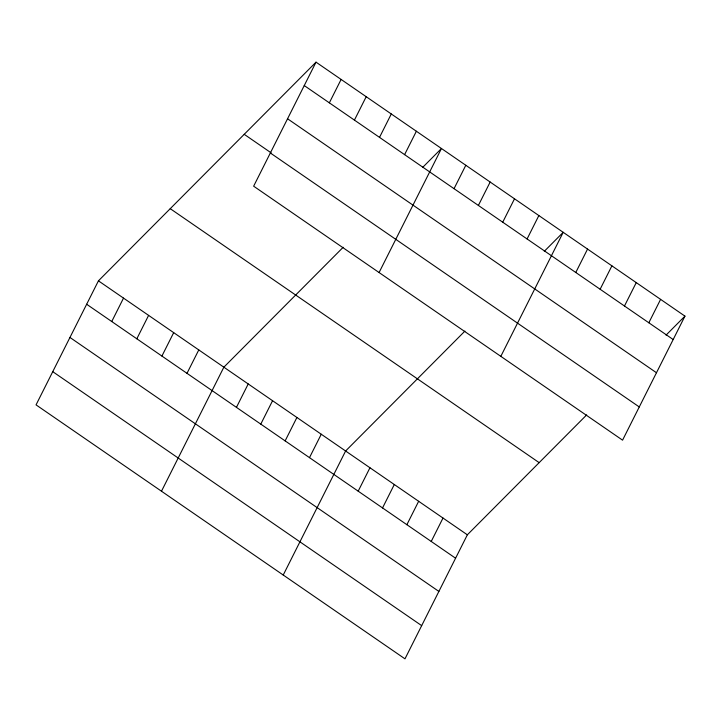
<?xml version="1.0" encoding="UTF-8"?>
<svg xmlns="http://www.w3.org/2000/svg" width="721" height="721" viewBox="0 0 721 721"><rect width="100%" height="100%" fill="white"/><g stroke="black" fill="none" stroke-linecap="round" stroke-linejoin="round"><path stroke-width="1.08" d="M316.023 62.159L253.648 186.189L622.565 440.161L684.95 316.131L316.023 62.159L98.435 280.839L36.05 404.869L404.977 658.841L467.352 534.811L586.669 414.899M111.746 321.521L123.516 298.115M136.828 338.789L148.607 315.383M161.919 356.057L173.689 332.651M187 373.325L198.78 349.919M329.344 102.833L341.114 79.427M161.486 491.217L223.861 367.187L343.178 247.285M354.426 120.11L366.205 96.695M236.443 407.365L248.213 383.951M379.516 137.378L391.287 113.972M260.786 424.119L272.565 400.714M404.598 154.645L416.377 131.24M285.137 440.882L296.908 417.477M379.084 272.538L441.459 148.508L422.56 167.497M309.489 457.646L321.26 434.24M454.041 188.677L465.811 165.271M283.227 575.034L345.611 451.004L464.919 331.092M478.383 205.44L490.163 182.034M358.184 491.172L369.954 467.767M502.735 222.203L514.506 198.798M382.536 507.935L394.306 484.521M527.087 238.966L538.857 215.552M406.878 524.699L418.658 501.284M500.825 356.345L563.209 232.315L544.31 251.305M431.23 541.453L443 518.048M575.782 272.484L587.552 249.078M600.133 289.247L611.904 265.842M624.476 306.01L636.255 282.605M648.828 322.774L660.598 299.368M666.051 335.121L684.95 316.131M304.253 85.565L673.18 339.537M287.553 118.776L656.48 372.739M244.221 134.322L271.096 152.825M270.348 152.987L639.266 406.95M170.237 208.675L539.164 462.648M98.435 280.839L467.352 534.811M86.655 304.253L455.582 558.216M69.955 337.455L438.882 591.427M52.75 371.666L421.677 625.639"/></g></svg>
